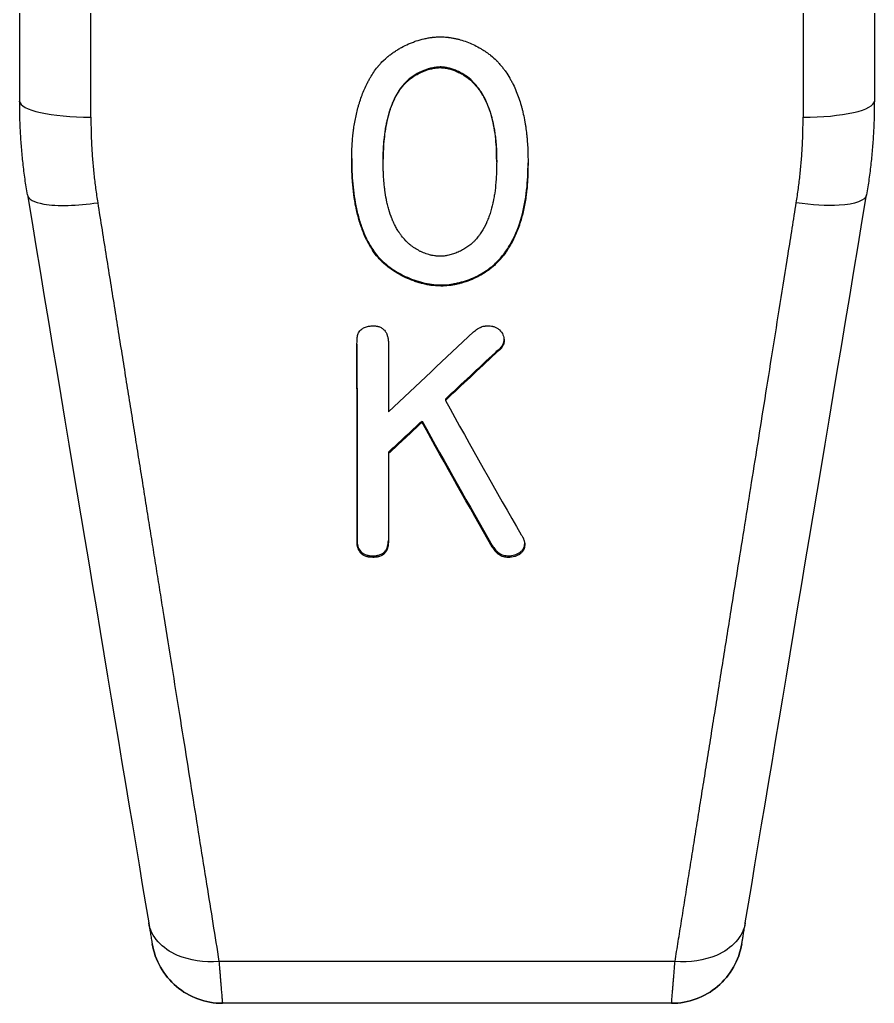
# Model space of a CAD drawing. Header units: inches. Extents: x -0.38 to 0.38, y -1.12 to 0.38.
# Drawn here: x -0.375 to 0.375, y -1.125 to -0.262 of the extents above; entities that cross this region are included whole.
import ezdxf

# ---------------------------------------------------------------- set-up
doc = ezdxf.new("R2010")
doc.units = ezdxf.units.IN
doc.header["$MEASUREMENT"] = 0

msp = doc.modelspace()

# ---------------------------------------------------------------- linework, layer by layer
at = {"color": 7, "linetype": 'Continuous', "lineweight": 25}
for p, q in [((0.3125, 0.375), (0.3125, -0.34771)), ((-0.3125, -0.34771), (-0.3125, 0)), ((-0.00603, -0.30423), (-0.00603, -0.30364)), ((-0.03627, -0.31763), (-0.03627, -0.31701)), ((0.0208, -0.3153), (0.0208, -0.31469)), ((-0.08364, -0.38396), (-0.08364, -0.38471)), ((-0.05605, -0.38537), (-0.05605, -0.38462)), ((0.04359, -0.38673), (0.04359, -0.38598)), ((0.07113, -0.38762), (0.07113, -0.38837)), ((-0.06192, -0.46844), (-0.06192, -0.46936)), ((0.0416, -0.47678), (0.0416, -0.47771)), ((-0.00538, -0.49487), (-0.00538, -0.49584)), ((0.05014, -0.54239), (0.05014, -0.54345)), ((-0.07899, -0.54678), (-0.07899, -0.54785)), ((-0.0514, -0.54657), (-0.0514, -0.60608)), ((0.04611, -0.5509), (0.04611, -0.55197)), ((0.04245, -0.55401), (0.04245, -0.55509)), ((0.04379, -0.55275), (0.04379, -0.55383)), ((-0.00146, -0.59497), (-0.00146, -0.59613)), ((-0.0219, -0.61419), (-0.0219, -0.61538)), ((-0.0514, -0.64157), (-0.0514, -0.72036)), ((-0.07894, -0.71866), (-0.07894, -0.72006)), ((0.03977, -0.72342), (0.03977, -0.72483)), ((0.06822, -0.72165), (0.06822, -0.72306)), ((-0.06502, -0.7324), (-0.06502, -0.73383)), ((0.05416, -0.7324), (0.05416, -0.73383)), ((-0.2587, -1.07277), (-0.2587, -1.07277)), ((0.2587, -1.07277), (0.2587, -1.07277)), ((0.20012, -1.08822), (-0.20012, -1.08822)), ((0.19705, -1.125), (-0.19705, -1.125))]:
    msp.add_line(p, q, dxfattribs=at)
for points in [[(-0.375, 0), (-0.375, -0.11229), (-0.375, -0.22422), (-0.375, -0.33362)], [(-0.375, -0.33362), (-0.375, -0.3414), (-0.34699, -0.34771), (-0.3125, -0.34771)], [(-0.3682, -0.41582), (-0.32822, -0.65571), (-0.29122, -0.87768), (-0.26177, -1.05439)], [(0.26177, -1.05439), (0.29122, -0.87768), (0.32822, -0.65571), (0.3682, -0.41582)], [(-0.0514, -0.60608), (-0.02649, -0.58292), (-0.00158, -0.55952), (0.02332, -0.53591)], [(-0.07899, -0.54678), (-0.07897, -0.60559), (-0.07896, -0.66303), (-0.07894, -0.71866)], [(-0.07894, -0.72006), (-0.07896, -0.66432), (-0.07897, -0.60677), (-0.07899, -0.54785)], [(0.04611, -0.55197), (0.04545, -0.55256), (0.04468, -0.55318), (0.04379, -0.55383)], [(-0.00146, -0.59497), (0.01318, -0.5814), (0.02781, -0.56774), (0.04245, -0.55401)], [(0.04245, -0.55509), (0.02781, -0.56885), (0.01318, -0.58253), (-0.00146, -0.59613)], [(0.04245, -0.55401), (0.04289, -0.55359), (0.04334, -0.55317), (0.04379, -0.55275)], [(0.04379, -0.55383), (0.04334, -0.55425), (0.04289, -0.55467), (0.04245, -0.55509)], [(-0.00146, -0.59613), (0.02077, -0.63621), (0.04299, -0.67557), (0.06522, -0.71409)], [(-0.0514, -0.64157), (-0.04157, -0.63248), (-0.03174, -0.62335), (-0.0219, -0.61419)], [(-0.0219, -0.61538), (-0.03174, -0.62457), (-0.04157, -0.63372), (-0.0514, -0.64282)], [(-0.0219, -0.61419), (-0.00135, -0.65127), (0.01921, -0.68772), (0.03977, -0.72342)], [(0.03977, -0.72483), (0.01921, -0.68906), (-0.00135, -0.65254), (-0.0219, -0.61538)]]:
    msp.add_open_spline(points, degree=3, dxfattribs=at)
for points, knots in [([(0.375, 0), (0.375, -0.00804), (0.375, -0.02411), (0.375, -0.04818), (0.375, -0.07222), (0.375, -0.09621), (0.375, -0.12015), (0.375, -0.14405), (0.375, -0.1679), (0.375, -0.19172), (0.375, -0.21548), (0.375, -0.2392), (0.375, -0.26288), (0.375, -0.28651), (0.375, -0.31011), (0.375, -0.32578), (0.375, -0.33362)], [0, 0, 0, 0, 0.071674, 0.143236, 0.214702, 0.286093, 0.357427, 0.428723, 0.5, 0.571277, 0.642573, 0.713907, 0.785298, 0.856764, 0.928326, 1, 1, 1, 1]), ([(-0.05707, -0.29915), (-0.05477, -0.29701), (-0.05301, -0.29544), (-0.05172, -0.29438), (-0.05158, -0.29427), (-0.05136, -0.29409), (-0.05125, -0.294), (-0.05092, -0.29374), (-0.0507, -0.29356), (-0.05002, -0.29304), (-0.04956, -0.29268), (-0.04813, -0.29164), (-0.04713, -0.29094), (-0.04504, -0.28955), (-0.04406, -0.28893), (-0.04202, -0.28769), (-0.04099, -0.2871), (-0.03788, -0.28539), (-0.03577, -0.28436), (-0.03311, -0.2832), (-0.03254, -0.28295), (-0.03143, -0.28249), (-0.03087, -0.28227), (-0.0292, -0.28163), (-0.02808, -0.28122), (-0.02471, -0.28009), (-0.02244, -0.27944), (-0.01959, -0.27877), (-0.01897, -0.27863), (-0.01779, -0.27839), (-0.01721, -0.27827), (-0.01545, -0.27796), (-0.01429, -0.27779), (-0.01308, -0.27765), (-0.01305, -0.27764), (-0.01295, -0.27763), (-0.01289, -0.27763), (-0.01274, -0.27761), (-0.01263, -0.2776), (-0.0123, -0.27756), (-0.01206, -0.27754), (-0.01132, -0.27747), (-0.01078, -0.27743), (-0.009, -0.2773), (-0.00762, -0.27722), (-0.00605, -0.27714)], [0.0001774, 0.0001774, 0.0001774, 0.0001774, 0.1251774, 0.1251774, 0.1329899, 0.1329899, 0.1408024, 0.1408024, 0.1564274, 0.1564274, 0.1876774, 0.1876774, 0.2501774, 0.2501774, 0.3126774, 0.3126774, 0.3751774, 0.3751774, 0.5001774, 0.5001774, 0.5314274, 0.5314274, 0.5626774, 0.5626774, 0.6251774, 0.6251774, 0.7501774, 0.7501774, 0.7814274, 0.7814274, 0.8126774, 0.8126774, 0.8751774, 0.8751774, 0.8790836, 0.8790836, 0.8829899, 0.8829899, 0.8908024, 0.8908024, 0.9064274, 0.9064274, 0.9376774, 0.9376774, 1, 1, 1, 1]), ([(-0.00605, -0.27719), (-0.00338, -0.27727), (-0.00138, -0.27737), (0.00003, -0.2775), (0.00018, -0.27752), (0.00042, -0.27754), (0.00054, -0.27755), (0.00089, -0.27759), (0.00113, -0.27762), (0.00185, -0.27771), (0.00234, -0.27777), (0.00383, -0.27799), (0.00485, -0.27817), (0.00643, -0.27848), (0.00687, -0.27857), (0.00784, -0.27878), (0.00832, -0.27889), (0.00977, -0.27924), (0.01073, -0.27949), (0.01362, -0.28031), (0.01554, -0.28094), (0.01937, -0.28237), (0.02119, -0.28314), (0.02481, -0.28482), (0.02659, -0.28574), (0.0292, -0.28721), (0.0301, -0.28774), (0.03179, -0.28879), (0.03262, -0.28933), (0.03352, -0.28994), (0.03356, -0.28997), (0.0337, -0.29007), (0.03378, -0.29012), (0.03401, -0.29028), (0.03417, -0.2904), (0.03468, -0.29076), (0.03505, -0.29102), (0.03626, -0.2919), (0.03719, -0.29259), (0.03826, -0.29339)], [0, 0, 0, 0, 0.1248211, 0.1248211, 0.1326336, 0.1326336, 0.1404461, 0.1404461, 0.1560711, 0.1560711, 0.1873211, 0.1873211, 0.2498211, 0.2498211, 0.2810711, 0.2810711, 0.3123211, 0.3123211, 0.3748211, 0.3748211, 0.4998211, 0.4998211, 0.6248211, 0.6248211, 0.7498211, 0.7498211, 0.8123211, 0.8123211, 0.8748211, 0.8748211, 0.8826336, 0.8826336, 0.8904461, 0.8904461, 0.9060711, 0.9060711, 0.9373211, 0.9373211, 0.9998211, 0.9998211, 0.9998211, 0.9998211]), ([(-0.08364, -0.38471), (-0.08355, -0.37967), (-0.08344, -0.37588), (-0.08332, -0.37328), (-0.08331, -0.37312), (-0.0833, -0.37288), (-0.08329, -0.37276), (-0.08327, -0.3724), (-0.08326, -0.37216), (-0.08322, -0.37144), (-0.08319, -0.37096), (-0.0831, -0.36953), (-0.08303, -0.36858), (-0.0828, -0.36575), (-0.08262, -0.36387), (-0.08229, -0.36109), (-0.08217, -0.36009), (-0.08191, -0.35816), (-0.08177, -0.35721), (-0.08134, -0.35435), (-0.08102, -0.35247), (-0.07996, -0.34686), (-0.07913, -0.34319), (-0.07805, -0.33914), (-0.0779, -0.33861), (-0.07763, -0.33764), (-0.07749, -0.33716), (-0.07707, -0.33571), (-0.07678, -0.33476), (-0.07589, -0.33195), (-0.07525, -0.33011), (-0.07324, -0.32475), (-0.07175, -0.32135), (-0.07001, -0.31794), (-0.06988, -0.31768), (-0.06964, -0.31723), (-0.06953, -0.317), (-0.06917, -0.31633), (-0.06893, -0.31589), (-0.06822, -0.31458), (-0.06774, -0.31373), (-0.06627, -0.31124), (-0.06528, -0.30968), (-0.06325, -0.30674), (-0.0621, -0.30521), (-0.06075, -0.30354), (-0.06074, -0.30352), (-0.06068, -0.30346), (-0.06066, -0.30343), (-0.06058, -0.30333), (-0.06052, -0.30326), (-0.06035, -0.30305), (-0.06023, -0.3029), (-0.05984, -0.30244), (-0.05956, -0.3021), (-0.05863, -0.30099), (-0.05791, -0.30013), (-0.05707, -0.29915)], [0, 0, 0, 0, 0.125, 0.125, 0.128906, 0.128906, 0.132812, 0.132812, 0.140625, 0.140625, 0.15625, 0.15625, 0.1875, 0.1875, 0.25, 0.25, 0.28125, 0.28125, 0.3125, 0.3125, 0.375, 0.375, 0.5, 0.5, 0.515625, 0.515625, 0.53125, 0.53125, 0.5625, 0.5625, 0.625, 0.625, 0.75, 0.75, 0.757812, 0.757812, 0.765625, 0.765625, 0.78125, 0.78125, 0.8125, 0.8125, 0.875, 0.875, 0.9375, 0.9375, 0.939453, 0.939453, 0.941406, 0.941406, 0.945312, 0.945312, 0.953125, 0.953125, 0.96875, 0.96875, 1, 1, 1, 1]), ([(0.03826, -0.29339), (0.04044, -0.29525), (0.04206, -0.29672), (0.04321, -0.29786), (0.04332, -0.29797), (0.0435, -0.29816), (0.04359, -0.29825), (0.04386, -0.29852), (0.04404, -0.29871), (0.04459, -0.29928), (0.04495, -0.29968), (0.04606, -0.30089), (0.0468, -0.30175), (0.04774, -0.30287), (0.0479, -0.30306), (0.04824, -0.30348), (0.04841, -0.30369), (0.04891, -0.30432), (0.04925, -0.30475), (0.05023, -0.30604), (0.05087, -0.30692), (0.05275, -0.30959), (0.05393, -0.31144), (0.05561, -0.31431), (0.05613, -0.31523), (0.05716, -0.31713), (0.05766, -0.3181), (0.0591, -0.32102), (0.05999, -0.32302), (0.06245, -0.329), (0.06387, -0.3331), (0.06513, -0.33756), (0.06519, -0.33778), (0.06533, -0.33826), (0.06539, -0.3385), (0.06559, -0.33923), (0.06572, -0.33973), (0.0661, -0.34123), (0.06635, -0.34226), (0.06709, -0.34541), (0.06755, -0.34761), (0.06804, -0.3502), (0.06808, -0.35043), (0.06818, -0.35095), (0.06823, -0.35121), (0.06837, -0.35199), (0.06846, -0.35251), (0.06872, -0.35408), (0.06889, -0.35514), (0.06936, -0.35833), (0.06964, -0.36049), (0.06999, -0.36378), (0.07011, -0.36491), (0.07031, -0.3671), (0.07041, -0.36819), (0.07066, -0.3714), (0.07079, -0.37349), (0.07088, -0.37565), (0.07089, -0.37572), (0.0709, -0.37591), (0.0709, -0.37601), (0.07091, -0.37631), (0.07092, -0.37651), (0.07094, -0.37714), (0.07096, -0.37758), (0.071, -0.37895), (0.07102, -0.37995), (0.07109, -0.38316), (0.07112, -0.38561), (0.07113, -0.38837)], [0, 0, 0, 0, 0.0625, 0.0625, 0.066406, 0.066406, 0.070312, 0.070312, 0.078125, 0.078125, 0.09375, 0.09375, 0.125, 0.125, 0.132812, 0.132812, 0.140625, 0.140625, 0.15625, 0.15625, 0.1875, 0.1875, 0.25, 0.25, 0.28125, 0.28125, 0.3125, 0.3125, 0.375, 0.375, 0.5, 0.5, 0.507812, 0.507812, 0.515625, 0.515625, 0.53125, 0.53125, 0.5625, 0.5625, 0.625, 0.625, 0.632812, 0.632812, 0.640625, 0.640625, 0.65625, 0.65625, 0.6875, 0.6875, 0.75, 0.75, 0.78125, 0.78125, 0.8125, 0.8125, 0.875, 0.875, 0.878906, 0.878906, 0.882812, 0.882812, 0.890625, 0.890625, 0.90625, 0.90625, 0.9375, 0.9375, 1, 1, 1, 1]), ([(-0.00603, -0.30364), (-0.00745, -0.30372), (-0.01028, -0.30387), (-0.01584, -0.30501), (-0.0225, -0.3074), (-0.02872, -0.31075), (-0.03323, -0.31412), (-0.03526, -0.31604), (-0.03627, -0.31701)], [0, 0, 0, 0, 0.12545, 0.250285, 0.500185, 0.750063, 0.875014, 1, 1, 1, 1]), ([(-0.03627, -0.31763), (-0.03559, -0.31698), (-0.035, -0.31643), (-0.03422, -0.31572), (-0.03399, -0.3155), (-0.03366, -0.31521), (-0.03355, -0.31512), (-0.03341, -0.31499), (-0.03336, -0.31495), (-0.03326, -0.31487), (-0.03324, -0.31485), (-0.03264, -0.31434), (-0.03209, -0.3139), (-0.03097, -0.31305), (-0.03037, -0.31263), (-0.0287, -0.31152), (-0.02753, -0.31081), (-0.02568, -0.30979), (-0.02505, -0.30946), (-0.02376, -0.30882), (-0.02307, -0.30849), (-0.02113, -0.30761), (-0.01981, -0.30708), (-0.01782, -0.30638), (-0.01715, -0.30616), (-0.01581, -0.30575), (-0.01516, -0.30557), (-0.01373, -0.3052), (-0.01302, -0.30504), (-0.01198, -0.30484), (-0.01164, -0.30478), (-0.01113, -0.30469), (-0.01096, -0.30466), (-0.01071, -0.30463), (-0.01062, -0.30462), (-0.01046, -0.30459), (-0.01035, -0.30458), (-0.00935, -0.30444), (-0.00794, -0.30433), (-0.00606, -0.30423)], [0, 0, 0, 0, 0.0625, 0.0625, 0.09375, 0.09375, 0.109375, 0.109375, 0.117188, 0.117188, 0.125, 0.125, 0.1875, 0.1875, 0.25, 0.25, 0.375, 0.375, 0.4375, 0.4375, 0.5, 0.5, 0.625, 0.625, 0.6875, 0.6875, 0.75, 0.75, 0.8125, 0.8125, 0.84375, 0.84375, 0.859375, 0.859375, 0.867188, 0.867188, 0.875, 0.875, 1, 1, 1, 1]), ([(0.0208, -0.31469), (0.01889, -0.31315), (0.01505, -0.31006), (0.00948, -0.30735), (0.0049, -0.3055), (0.00132, -0.30452), (-0.00232, -0.30378), (-0.0048, -0.30366), (-0.00604, -0.3036)], [0, 0, 0, 0, 0.249918, 0.499766, 0.624821, 0.749867, 0.874922, 1, 1, 1, 1]), ([(-0.00604, -0.30419), (-0.00522, -0.30423), (-0.0045, -0.30427), (-0.00357, -0.30434), (-0.00329, -0.30436), (-0.0029, -0.3044), (-0.00278, -0.30441), (-0.00255, -0.30444), (-0.00247, -0.30445), (-0.0018, -0.30453), (-0.00124, -0.30463), (-0.00002, -0.30486), (0.00066, -0.305), (0.00196, -0.30531), (0.00258, -0.30547), (0.00377, -0.3058), (0.00438, -0.30599), (0.00588, -0.30651), (0.00705, -0.30696), (0.00961, -0.30806), (0.01079, -0.30861), (0.01244, -0.30946), (0.01296, -0.30974), (0.01371, -0.31017), (0.01396, -0.31032), (0.01432, -0.31053), (0.01443, -0.3106), (0.01467, -0.31075), (0.01481, -0.31084), (0.01628, -0.31177), (0.01825, -0.31324), (0.0208, -0.3153)], [0, 0, 0, 0, 0.0625, 0.0625, 0.09375, 0.09375, 0.109375, 0.109375, 0.125, 0.125, 0.1875, 0.1875, 0.25, 0.25, 0.3125, 0.3125, 0.375, 0.375, 0.5, 0.5, 0.625, 0.625, 0.6875, 0.6875, 0.71875, 0.71875, 0.734375, 0.734375, 0.75, 0.75, 1, 1, 1, 1]), ([(-0.03627, -0.31701), (-0.03728, -0.31814), (-0.03931, -0.32041), (-0.04299, -0.32525), (-0.04806, -0.33457), (-0.0527, -0.34896), (-0.05512, -0.36376), (-0.05589, -0.37568), (-0.056, -0.38164), (-0.05605, -0.38462)], [0, 0, 0, 0, 0.062583, 0.125134, 0.250142, 0.499923, 0.749877, 0.874932, 1, 1, 1, 1]), ([(-0.05605, -0.38537), (-0.05602, -0.38338), (-0.05598, -0.38164), (-0.05592, -0.3794), (-0.0559, -0.37872), (-0.05587, -0.37778), (-0.05586, -0.37749), (-0.05584, -0.37707), (-0.05584, -0.37693), (-0.05583, -0.37673), (-0.05583, -0.37667), (-0.05582, -0.37654), (-0.05582, -0.37651), (-0.05575, -0.37485), (-0.05567, -0.37332), (-0.05552, -0.37108), (-0.05546, -0.37035), (-0.05537, -0.36925), (-0.05534, -0.36889), (-0.05528, -0.36817), (-0.05525, -0.36784), (-0.05491, -0.36438), (-0.05451, -0.36136), (-0.05378, -0.35692), (-0.0535, -0.35546), (-0.05306, -0.35329), (-0.05291, -0.35257), (-0.05267, -0.3515), (-0.05259, -0.35114), (-0.05246, -0.35061), (-0.05242, -0.35043), (-0.05234, -0.35007), (-0.0523, -0.34992), (-0.05147, -0.34648), (-0.05059, -0.34344), (-0.04914, -0.33917), (-0.04863, -0.33779), (-0.04783, -0.3358), (-0.04756, -0.33515), (-0.04715, -0.33419), (-0.04701, -0.33387), (-0.0468, -0.3334), (-0.04672, -0.33325), (-0.04658, -0.33294), (-0.04652, -0.33281), (-0.04574, -0.33115), (-0.04503, -0.32976), (-0.04355, -0.32712), (-0.04281, -0.32591), (-0.0416, -0.32411), (-0.04117, -0.32351), (-0.04049, -0.3226), (-0.04025, -0.3223), (-0.03989, -0.32184), (-0.03977, -0.32169), (-0.03958, -0.32146), (-0.03952, -0.32138), (-0.03939, -0.32123), (-0.03931, -0.32112), (-0.03862, -0.32029), (-0.03762, -0.31914), (-0.03627, -0.31763)], [0, 0, 0, 0, 0.0625, 0.0625, 0.09375, 0.09375, 0.109375, 0.109375, 0.117188, 0.117188, 0.121094, 0.121094, 0.125, 0.125, 0.1875, 0.1875, 0.21875, 0.21875, 0.234375, 0.234375, 0.25, 0.25, 0.375, 0.375, 0.4375, 0.4375, 0.46875, 0.46875, 0.484375, 0.484375, 0.492188, 0.492188, 0.5, 0.5, 0.625, 0.625, 0.6875, 0.6875, 0.71875, 0.71875, 0.734375, 0.734375, 0.742188, 0.742188, 0.75, 0.75, 0.8125, 0.8125, 0.875, 0.875, 0.90625, 0.90625, 0.921875, 0.921875, 0.929688, 0.929688, 0.933594, 0.933594, 0.9375, 0.9375, 1, 1, 1, 1]), ([(0.04359, -0.38598), (0.04357, -0.3828), (0.04352, -0.37644), (0.04283, -0.36674), (0.04152, -0.35724), (0.03891, -0.34472), (0.03445, -0.33271), (0.02848, -0.32307), (0.02425, -0.31814), (0.02195, -0.31584), (0.0208, -0.31469)], [0, 0, 0, 0, 0.125066, 0.250115, 0.381143, 0.500219, 0.749842, 0.87485, 0.93741, 1, 1, 1, 1]), ([(0.0208, -0.3153), (0.02157, -0.31607), (0.02223, -0.31675), (0.02308, -0.31762), (0.02334, -0.31789), (0.02369, -0.31826), (0.0238, -0.31837), (0.02396, -0.31854), (0.02401, -0.31859), (0.02411, -0.3187), (0.02413, -0.31872), (0.02538, -0.32007), (0.02644, -0.32132), (0.02827, -0.32371), (0.02916, -0.32499), (0.03046, -0.32703), (0.03088, -0.32774), (0.03152, -0.32883), (0.03173, -0.32919), (0.03204, -0.32975), (0.03214, -0.32994), (0.03235, -0.33032), (0.03246, -0.33053), (0.034, -0.33341), (0.0353, -0.33626), (0.03702, -0.34076), (0.03756, -0.3423), (0.03831, -0.34466), (0.03855, -0.34545), (0.0389, -0.34666), (0.03901, -0.34706), (0.03918, -0.34767), (0.03923, -0.34788), (0.03934, -0.34829), (0.0394, -0.34852), (0.04018, -0.35152), (0.04081, -0.3545), (0.04164, -0.35923), (0.04189, -0.36085), (0.04223, -0.36334), (0.04234, -0.36418), (0.04249, -0.36546), (0.04254, -0.36588), (0.04264, -0.36675), (0.04269, -0.36722), (0.0429, -0.36921), (0.04304, -0.3708), (0.04321, -0.37319), (0.04326, -0.37398), (0.04333, -0.37518), (0.04335, -0.37558), (0.04338, -0.37617), (0.04339, -0.37637), (0.0434, -0.37667), (0.0434, -0.37677), (0.04341, -0.37697), (0.04342, -0.3771), (0.0435, -0.37929), (0.04356, -0.38248), (0.04359, -0.38673)], [0, 0, 0, 0, 0.03125, 0.03125, 0.046875, 0.046875, 0.054688, 0.054688, 0.058594, 0.058594, 0.0625, 0.0625, 0.125, 0.125, 0.1875, 0.1875, 0.21875, 0.21875, 0.234375, 0.234375, 0.242188, 0.242188, 0.25, 0.25, 0.375, 0.375, 0.4375, 0.4375, 0.46875, 0.46875, 0.484375, 0.484375, 0.492188, 0.492188, 0.5, 0.5, 0.625, 0.625, 0.6875, 0.6875, 0.71875, 0.71875, 0.734375, 0.734375, 0.75, 0.75, 0.8125, 0.8125, 0.84375, 0.84375, 0.859375, 0.859375, 0.867188, 0.867188, 0.871094, 0.871094, 0.875, 0.875, 1, 1, 1, 1]), ([(-0.3682, -0.41582), (-0.36893, -0.4112), (-0.37039, -0.402), (-0.37207, -0.38817), (-0.3734, -0.37442), (-0.37432, -0.36074), (-0.37489, -0.34715), (-0.37496, -0.33812), (-0.375, -0.33362)], [0, 0, 0, 0, 0.170645, 0.339688, 0.507137, 0.673, 0.837285, 1, 1, 1, 1]), ([(0.3125, -0.34771), (0.32908, -0.34771), (0.34497, -0.34623), (0.36841, -0.34094), (0.375, -0.33736), (0.375, -0.33362)], [0, 0, 0, 0, 0.5, 0.5, 1, 1, 1, 1]), ([(0.375, -0.33362), (0.37496, -0.33812), (0.37489, -0.34715), (0.37432, -0.36074), (0.3734, -0.37442), (0.37207, -0.38817), (0.37039, -0.402), (0.36893, -0.4112), (0.3682, -0.41582)], [0, 0, 0, 0, 0.162715, 0.327, 0.492863, 0.660312, 0.829355, 1, 1, 1, 1]), ([(-0.3125, -0.34771), (-0.31247, -0.3519), (-0.3124, -0.36028), (-0.31189, -0.37282), (-0.31107, -0.38534), (-0.3099, -0.39782), (-0.30843, -0.41028), (-0.30718, -0.41854), (-0.30655, -0.42268)], [0, 0, 0, 0, 0.166055, 0.33221, 0.498574, 0.665255, 0.832362, 1, 1, 1, 1]), ([(0.30655, -0.42268), (0.30718, -0.41854), (0.30843, -0.41028), (0.3099, -0.39782), (0.31107, -0.38534), (0.31189, -0.37282), (0.3124, -0.36028), (0.31247, -0.3519), (0.3125, -0.34771)], [0, 0, 0, 0, 0.167638, 0.334745, 0.501426, 0.66779, 0.833945, 1, 1, 1, 1]), ([(-0.08364, -0.38396), (-0.0836, -0.38767), (-0.0835, -0.3951), (-0.08257, -0.40987), (-0.08045, -0.42465), (-0.07677, -0.43894), (-0.073, -0.44936), (-0.0691, -0.45762), (-0.06516, -0.46391), (-0.063, -0.46693), (-0.06192, -0.46844)], [0, 0, 0, 0, 0.125019, 0.250026, 0.499933, 0.628771, 0.749928, 0.874926, 0.937454, 1, 1, 1, 1]), ([(-0.06192, -0.46936), (-0.06336, -0.46733), (-0.06442, -0.46581), (-0.06513, -0.46475), (-0.06518, -0.46468), (-0.06525, -0.46458), (-0.06528, -0.46453), (-0.06538, -0.46437), (-0.06545, -0.46427), (-0.06565, -0.46396), (-0.06579, -0.46376), (-0.06618, -0.46316), (-0.06643, -0.46276), (-0.06716, -0.46158), (-0.06762, -0.46081), (-0.06847, -0.4593), (-0.06887, -0.45857), (-0.06969, -0.457), (-0.0701, -0.4562), (-0.07131, -0.4537), (-0.0721, -0.45193), (-0.07298, -0.44983), (-0.07305, -0.44966), (-0.07322, -0.44926), (-0.0733, -0.44906), (-0.07354, -0.44845), (-0.07371, -0.44804), (-0.07419, -0.44681), (-0.0745, -0.44597), (-0.07541, -0.44345), (-0.07599, -0.44173), (-0.07762, -0.43644), (-0.07859, -0.43275), (-0.07947, -0.42867), (-0.07951, -0.42848), (-0.07961, -0.42806), (-0.07965, -0.42784), (-0.07978, -0.4272), (-0.07987, -0.42677), (-0.08013, -0.42547), (-0.0803, -0.42459), (-0.08078, -0.42194), (-0.08108, -0.42015), (-0.0819, -0.41466), (-0.08235, -0.41088), (-0.08275, -0.40648), (-0.08279, -0.40605), (-0.08287, -0.40514), (-0.0829, -0.40468), (-0.08301, -0.4033), (-0.08307, -0.40238), (-0.08325, -0.3996), (-0.08334, -0.39774), (-0.08341, -0.39574), (-0.08341, -0.3957), (-0.08342, -0.39554), (-0.08342, -0.39546), (-0.08343, -0.39522), (-0.08344, -0.39505), (-0.08345, -0.39453), (-0.08346, -0.39416), (-0.08349, -0.393), (-0.08351, -0.39215), (-0.08357, -0.38936), (-0.08361, -0.38719), (-0.08364, -0.38471)], [0, 0, 0, 0, 0.0625, 0.0625, 0.064453, 0.064453, 0.066406, 0.066406, 0.070312, 0.070312, 0.078125, 0.078125, 0.09375, 0.09375, 0.125, 0.125, 0.15625, 0.15625, 0.1875, 0.1875, 0.25, 0.25, 0.257812, 0.257812, 0.265625, 0.265625, 0.28125, 0.28125, 0.3125, 0.3125, 0.375, 0.375, 0.5, 0.5, 0.507812, 0.507812, 0.515625, 0.515625, 0.53125, 0.53125, 0.5625, 0.5625, 0.625, 0.625, 0.75, 0.75, 0.765625, 0.765625, 0.78125, 0.78125, 0.8125, 0.8125, 0.875, 0.875, 0.878906, 0.878906, 0.882812, 0.882812, 0.890625, 0.890625, 0.90625, 0.90625, 0.9375, 0.9375, 1, 1, 1, 1]), ([(-0.03995, -0.45172), (-0.04051, -0.45093), (-0.041, -0.45024), (-0.04162, -0.44934), (-0.04181, -0.44907), (-0.04207, -0.44869), (-0.04215, -0.44857), (-0.04226, -0.4484), (-0.0423, -0.44835), (-0.04237, -0.44824), (-0.04238, -0.44822), (-0.04286, -0.4475), (-0.04326, -0.44687), (-0.04401, -0.44563), (-0.04439, -0.44498), (-0.04532, -0.44329), (-0.04594, -0.44207), (-0.04685, -0.4401), (-0.04716, -0.43942), (-0.04762, -0.43837), (-0.04777, -0.43802), (-0.04799, -0.43748), (-0.04807, -0.4373), (-0.04822, -0.43693), (-0.04831, -0.43671), (-0.04938, -0.43407), (-0.05028, -0.43145), (-0.05148, -0.42729), (-0.05186, -0.42587), (-0.05238, -0.42368), (-0.05255, -0.42295), (-0.05279, -0.42183), (-0.05287, -0.42145), (-0.05299, -0.42089), (-0.05303, -0.4207), (-0.0531, -0.42032), (-0.05315, -0.4201), (-0.05369, -0.4173), (-0.05413, -0.41455), (-0.0547, -0.41026), (-0.05487, -0.4088), (-0.0551, -0.40656), (-0.05517, -0.40581), (-0.05527, -0.40467), (-0.05531, -0.40429), (-0.05537, -0.40352), (-0.05541, -0.4031), (-0.05554, -0.40134), (-0.05564, -0.39992), (-0.05575, -0.39775), (-0.05579, -0.39702), (-0.05583, -0.39592), (-0.05585, -0.39555), (-0.05587, -0.395), (-0.05587, -0.39481), (-0.05588, -0.39453), (-0.05588, -0.39444), (-0.05589, -0.39426), (-0.05589, -0.39413), (-0.05596, -0.39214), (-0.05601, -0.38924), (-0.05605, -0.38537)], [0, 0, 0, 0, 0.03125, 0.03125, 0.046875, 0.046875, 0.054688, 0.054688, 0.058594, 0.058594, 0.0625, 0.0625, 0.09375, 0.09375, 0.125, 0.125, 0.1875, 0.1875, 0.21875, 0.21875, 0.234375, 0.234375, 0.242188, 0.242188, 0.25, 0.25, 0.375, 0.375, 0.4375, 0.4375, 0.46875, 0.46875, 0.484375, 0.484375, 0.492188, 0.492188, 0.5, 0.5, 0.625, 0.625, 0.6875, 0.6875, 0.71875, 0.71875, 0.734375, 0.734375, 0.75, 0.75, 0.8125, 0.8125, 0.84375, 0.84375, 0.859375, 0.859375, 0.867188, 0.867188, 0.871094, 0.871094, 0.875, 0.875, 1, 1, 1, 1]), ([(0.04359, -0.38673), (0.04356, -0.38876), (0.04353, -0.39054), (0.04348, -0.39282), (0.04347, -0.39352), (0.04344, -0.39447), (0.04344, -0.39477), (0.04342, -0.3952), (0.04342, -0.39534), (0.04341, -0.39554), (0.04341, -0.39561), (0.04341, -0.39574), (0.04341, -0.39576), (0.04335, -0.39748), (0.04328, -0.39904), (0.04315, -0.40132), (0.04311, -0.40206), (0.04303, -0.40317), (0.04301, -0.40353), (0.04296, -0.40408), (0.04295, -0.40426), (0.04292, -0.40461), (0.04291, -0.40477), (0.04263, -0.40817), (0.04228, -0.41127), (0.04162, -0.41577), (0.04137, -0.41724), (0.04098, -0.41942), (0.04084, -0.42014), (0.04062, -0.42121), (0.04055, -0.42156), (0.04044, -0.42209), (0.0404, -0.42227), (0.04032, -0.42262), (0.04029, -0.42278), (0.03955, -0.42613), (0.03874, -0.42914), (0.03734, -0.43347), (0.03685, -0.43488), (0.03606, -0.43694), (0.03579, -0.43761), (0.03538, -0.43862), (0.03524, -0.43895), (0.03503, -0.43945), (0.03495, -0.43961), (0.03481, -0.43994), (0.03475, -0.44008), (0.03335, -0.44322), (0.03192, -0.44591), (0.02998, -0.44891), (0.02956, -0.44952), (0.0289, -0.45046), (0.02867, -0.45077), (0.02832, -0.45125), (0.0282, -0.45141), (0.02802, -0.45164), (0.02796, -0.45172), (0.02784, -0.45188), (0.02775, -0.45199), (0.02709, -0.45285), (0.02613, -0.45404), (0.02483, -0.45562)], [0, 0, 0, 0, 0.0625, 0.0625, 0.09375, 0.09375, 0.109375, 0.109375, 0.117188, 0.117188, 0.121094, 0.121094, 0.125, 0.125, 0.1875, 0.1875, 0.21875, 0.21875, 0.234375, 0.234375, 0.242188, 0.242188, 0.25, 0.25, 0.375, 0.375, 0.4375, 0.4375, 0.46875, 0.46875, 0.484375, 0.484375, 0.492188, 0.492188, 0.5, 0.5, 0.625, 0.625, 0.6875, 0.6875, 0.71875, 0.71875, 0.734375, 0.734375, 0.742188, 0.742188, 0.75, 0.75, 0.875, 0.875, 0.90625, 0.90625, 0.921875, 0.921875, 0.929688, 0.929688, 0.933594, 0.933594, 0.9375, 0.9375, 1, 1, 1, 1]), ([(0.0416, -0.47678), (0.04302, -0.47532), (0.04586, -0.47242), (0.05116, -0.46627), (0.05884, -0.45439), (0.06616, -0.43555), (0.06972, -0.41575), (0.07096, -0.39971), (0.07108, -0.39165), (0.07113, -0.38762)], [0, 0, 0, 0, 0.062597, 0.125172, 0.250215, 0.499925, 0.74985, 0.874916, 1, 1, 1, 1]), ([(0.07113, -0.38837), (0.07105, -0.39376), (0.07095, -0.3978), (0.07083, -0.40057), (0.07083, -0.40074), (0.07081, -0.40099), (0.07081, -0.40112), (0.07079, -0.4015), (0.07078, -0.40175), (0.07074, -0.40251), (0.07071, -0.40302), (0.07062, -0.40453), (0.07055, -0.40554), (0.07031, -0.40855), (0.07012, -0.41055), (0.06987, -0.41278), (0.06984, -0.41308), (0.06977, -0.41362), (0.06974, -0.41388), (0.06965, -0.41469), (0.06958, -0.41522), (0.06937, -0.41681), (0.06922, -0.41786), (0.06876, -0.42096), (0.06842, -0.42299), (0.0673, -0.4289), (0.06642, -0.43266), (0.06535, -0.43644), (0.06526, -0.43674), (0.06511, -0.43726), (0.06503, -0.43752), (0.0648, -0.4383), (0.06464, -0.43881), (0.06417, -0.44034), (0.06384, -0.44135), (0.06283, -0.44432), (0.06212, -0.44624), (0.05987, -0.45182), (0.05822, -0.4553), (0.05629, -0.45875), (0.05615, -0.45901), (0.05588, -0.45947), (0.05575, -0.4597), (0.05536, -0.46038), (0.05509, -0.46083), (0.05429, -0.46216), (0.05374, -0.46302), (0.05208, -0.46555), (0.05094, -0.46715), (0.04917, -0.46942), (0.04857, -0.47015), (0.04726, -0.4717), (0.04656, -0.47249), (0.04577, -0.47335), (0.04576, -0.47336), (0.0457, -0.47342), (0.04567, -0.47345), (0.04558, -0.47355), (0.04551, -0.47362), (0.04532, -0.47383), (0.04518, -0.47398), (0.04475, -0.47444), (0.04443, -0.47478), (0.04337, -0.47588), (0.04255, -0.47674), (0.0416, -0.47771)], [0, 0, 0, 0, 0.125, 0.125, 0.128906, 0.128906, 0.132812, 0.132812, 0.140625, 0.140625, 0.15625, 0.15625, 0.1875, 0.1875, 0.25, 0.25, 0.257812, 0.257812, 0.265625, 0.265625, 0.28125, 0.28125, 0.3125, 0.3125, 0.375, 0.375, 0.5, 0.5, 0.507812, 0.507812, 0.515625, 0.515625, 0.53125, 0.53125, 0.5625, 0.5625, 0.625, 0.625, 0.75, 0.75, 0.757812, 0.757812, 0.765625, 0.765625, 0.78125, 0.78125, 0.8125, 0.8125, 0.875, 0.875, 0.90625, 0.90625, 0.9375, 0.9375, 0.939453, 0.939453, 0.941406, 0.941406, 0.945312, 0.945312, 0.953125, 0.953125, 0.96875, 0.96875, 1, 1, 1, 1]), ([(-0.3682, -0.41582), (-0.36759, -0.41946), (-0.35557, -0.42619), (-0.32448, -0.42544), (-0.30655, -0.42268)], [0, 0, 0, 0, 0.428571, 1, 1, 1, 1]), ([(-0.30655, -0.42268), (-0.30527, -0.43066), (-0.30273, -0.44656), (-0.29896, -0.47013), (-0.29525, -0.49336), (-0.2916, -0.51622), (-0.288, -0.53872), (-0.28446, -0.56086), (-0.28099, -0.58263), (-0.27756, -0.60404), (-0.2742, -0.62508), (-0.2709, -0.64575), (-0.26765, -0.66605), (-0.26446, -0.68599), (-0.26133, -0.70557), (-0.25826, -0.72478), (-0.25525, -0.74362), (-0.25229, -0.7621), (-0.24798, -0.78907), (-0.24239, -0.82403), (-0.23563, -0.86633), (-0.2291, -0.90711), (-0.22282, -0.94636), (-0.21678, -0.98409), (-0.21099, -1.02029), (-0.20543, -1.05504), (-0.20188, -1.07722), (-0.20012, -1.08822)], [0, 0, 0, 0, 0.032066, 0.063804, 0.095216, 0.126302, 0.15706, 0.187492, 0.217597, 0.247375, 0.276827, 0.305952, 0.33475, 0.363222, 0.391367, 0.419186, 0.446678, 0.473843, 0.500683, 0.566465, 0.631284, 0.695141, 0.758035, 0.819967, 0.880938, 0.940949, 1, 1, 1, 1]), ([(0.20012, -1.08822), (0.20105, -1.0824), (0.20292, -1.07071), (0.20579, -1.05275), (0.20873, -1.03438), (0.21174, -1.01558), (0.21482, -0.99635), (0.21797, -0.97669), (0.22118, -0.9566), (0.22447, -0.93608), (0.22782, -0.91512), (0.23124, -0.89372), (0.23474, -0.8719), (0.2383, -0.84964), (0.24192, -0.82694), (0.24562, -0.80381), (0.24994, -0.7768), (0.25494, -0.74556), (0.26067, -0.70973), (0.2666, -0.6726), (0.27275, -0.63417), (0.2791, -0.59442), (0.28566, -0.55338), (0.29243, -0.51102), (0.2994, -0.46739), (0.30415, -0.43768), (0.30655, -0.42268)], [0, 0, 0, 0, 0.031375, 0.063023, 0.094944, 0.127138, 0.159605, 0.192346, 0.22536, 0.258648, 0.29221, 0.326045, 0.360154, 0.394537, 0.429194, 0.464125, 0.499331, 0.550299, 0.602433, 0.655731, 0.710195, 0.765825, 0.82262, 0.88058, 0.939707, 1, 1, 1, 1]), ([(0.3682, -0.41582), (0.36739, -0.42067), (0.35143, -0.42665), (0.32, -0.42475), (0.30655, -0.42268)], [0, 0, 0, 0, 0.571429, 1, 1, 1, 1]), ([(-0.00606, -0.46968), (-0.00717, -0.46964), (-0.00815, -0.46958), (-0.0094, -0.46949), (-0.00978, -0.46946), (-0.0103, -0.4694), (-0.01046, -0.46939), (-0.01078, -0.46935), (-0.01089, -0.46933), (-0.01175, -0.46921), (-0.0125, -0.46906), (-0.01372, -0.46879), (-0.01415, -0.46869), (-0.01502, -0.46847), (-0.01551, -0.46834), (-0.01768, -0.46773), (-0.01924, -0.4672), (-0.02138, -0.46632), (-0.02211, -0.46599), (-0.02323, -0.46545), (-0.02361, -0.46526), (-0.02437, -0.46487), (-0.02479, -0.46465), (-0.02658, -0.46367), (-0.02798, -0.46281), (-0.03001, -0.4614), (-0.03067, -0.46092), (-0.03198, -0.45991), (-0.0326, -0.45941), (-0.03392, -0.45828), (-0.03455, -0.45772), (-0.03543, -0.45687), (-0.03572, -0.45659), (-0.03614, -0.45616), (-0.03627, -0.45602), (-0.03648, -0.45581), (-0.03654, -0.45574), (-0.03667, -0.4556), (-0.03676, -0.45551), (-0.03754, -0.45466), (-0.03859, -0.45342), (-0.03995, -0.45172)], [0, 0, 0, 0, 0.0625, 0.0625, 0.09375, 0.09375, 0.109375, 0.109375, 0.125, 0.125, 0.1875, 0.1875, 0.21875, 0.21875, 0.25, 0.25, 0.375, 0.375, 0.4375, 0.4375, 0.46875, 0.46875, 0.5, 0.5, 0.625, 0.625, 0.6875, 0.6875, 0.75, 0.75, 0.8125, 0.8125, 0.84375, 0.84375, 0.859375, 0.859375, 0.867188, 0.867188, 0.875, 0.875, 1, 1, 1, 1]), ([(0.02483, -0.45562), (0.02414, -0.45628), (0.02354, -0.45686), (0.02276, -0.4576), (0.02252, -0.45782), (0.02219, -0.45812), (0.02208, -0.45822), (0.02193, -0.45835), (0.02189, -0.4584), (0.02179, -0.45848), (0.02176, -0.4585), (0.02066, -0.45946), (0.01949, -0.46038), (0.01712, -0.46205), (0.0159, -0.46283), (0.01402, -0.46392), (0.01339, -0.46427), (0.01211, -0.46493), (0.0115, -0.46524), (0.00944, -0.46619), (0.00807, -0.46676), (0.00602, -0.4675), (0.00534, -0.46773), (0.00397, -0.46816), (0.00334, -0.46834), (0.00189, -0.46872), (0.00117, -0.46888), (0.0001, -0.46909), (-0.00026, -0.46915), (-0.00079, -0.46924), (-0.00097, -0.46926), (-0.00124, -0.4693), (-0.00133, -0.46931), (-0.00151, -0.46934), (-0.00162, -0.46935), (-0.00266, -0.46948), (-0.00411, -0.46959), (-0.00606, -0.46968)], [0, 0, 0, 0, 0.0625, 0.0625, 0.09375, 0.09375, 0.109375, 0.109375, 0.117188, 0.117188, 0.125, 0.125, 0.25, 0.25, 0.375, 0.375, 0.4375, 0.4375, 0.5, 0.5, 0.625, 0.625, 0.6875, 0.6875, 0.75, 0.75, 0.8125, 0.8125, 0.84375, 0.84375, 0.859375, 0.859375, 0.867188, 0.867188, 0.875, 0.875, 1, 1, 1, 1]), ([(-0.06192, -0.46844), (-0.06015, -0.47039), (-0.0566, -0.47428), (-0.04832, -0.48092), (-0.03682, -0.48779), (-0.0241, -0.49232), (-0.0135, -0.49449), (-0.00809, -0.49474), (-0.00538, -0.49487)], [0, 0, 0, 0, 0.125022, 0.250032, 0.49988, 0.749751, 0.874851, 1, 1, 1, 1]), ([(-0.00538, -0.49584), (-0.00899, -0.49567), (-0.01168, -0.49547), (-0.01358, -0.49523), (-0.01378, -0.4952), (-0.01408, -0.49516), (-0.01424, -0.49514), (-0.0147, -0.49507), (-0.01502, -0.49502), (-0.01597, -0.49487), (-0.01662, -0.49475), (-0.01861, -0.49437), (-0.01998, -0.49406), (-0.02178, -0.49361), (-0.02207, -0.49353), (-0.02272, -0.49336), (-0.02305, -0.49327), (-0.02402, -0.493), (-0.02466, -0.49281), (-0.02659, -0.49223), (-0.02787, -0.49181), (-0.03166, -0.49045), (-0.03414, -0.48942), (-0.04145, -0.48596), (-0.04601, -0.48325), (-0.05058, -0.47991), (-0.05089, -0.47968), (-0.05146, -0.47925), (-0.05174, -0.47904), (-0.05256, -0.4784), (-0.05309, -0.47798), (-0.05462, -0.47672), (-0.05558, -0.47589), (-0.05656, -0.47496), (-0.05662, -0.47491), (-0.05679, -0.47475), (-0.05687, -0.47467), (-0.05714, -0.47441), (-0.05733, -0.47422), (-0.05791, -0.47364), (-0.05833, -0.47321), (-0.0597, -0.47178), (-0.06074, -0.47066), (-0.06192, -0.46936)], [0, 0, 0, 0, 0.125, 0.125, 0.132812, 0.132812, 0.140625, 0.140625, 0.15625, 0.15625, 0.1875, 0.1875, 0.25, 0.25, 0.265625, 0.265625, 0.28125, 0.28125, 0.3125, 0.3125, 0.375, 0.375, 0.5, 0.5, 0.75, 0.75, 0.765625, 0.765625, 0.78125, 0.78125, 0.8125, 0.8125, 0.875, 0.875, 0.882812, 0.882812, 0.890625, 0.890625, 0.90625, 0.90625, 0.9375, 0.9375, 1, 1, 1, 1]), ([(-0.00538, -0.49487), (-0.00291, -0.49479), (0.00071, -0.49467), (0.00558, -0.49388), (0.01034, -0.49293), (0.01636, -0.49127), (0.02437, -0.48819), (0.03143, -0.48438), (0.03746, -0.4803), (0.04022, -0.47795), (0.0416, -0.47678)], [0, 0, 0, 0, 0.142903, 0.209382, 0.285855, 0.424571, 0.571604, 0.785757, 0.892872, 1, 1, 1, 1]), ([(0.0416, -0.47771), (0.04053, -0.47862), (0.0396, -0.47939), (0.03844, -0.48034), (0.03809, -0.48062), (0.03762, -0.48099), (0.03751, -0.48107), (0.03712, -0.48137), (0.03692, -0.48152), (0.03591, -0.48227), (0.03505, -0.48287), (0.0332, -0.48408), (0.03219, -0.4847), (0.02928, -0.48644), (0.02739, -0.48746), (0.0251, -0.48858), (0.02465, -0.4888), (0.02375, -0.48921), (0.02331, -0.48941), (0.02175, -0.49008), (0.02072, -0.4905), (0.01763, -0.49169), (0.01559, -0.49238), (0.01257, -0.49326), (0.01156, -0.49353), (0.01006, -0.49389), (0.00962, -0.494), (0.00843, -0.49426), (0.00785, -0.49438), (0.00615, -0.49472), (0.00508, -0.49492), (0.00357, -0.49516), (0.00308, -0.49523), (0.00237, -0.49533), (0.00211, -0.49536), (0.00174, -0.49541), (0.00154, -0.49543), (-0.00032, -0.49563), (-0.00256, -0.49575), (-0.00538, -0.49584)], [0, 0, 0, 0, 0.0625, 0.0625, 0.09375, 0.09375, 0.109375, 0.109375, 0.125, 0.125, 0.1875, 0.1875, 0.25, 0.25, 0.375, 0.375, 0.40625, 0.40625, 0.4375, 0.4375, 0.5, 0.5, 0.625, 0.625, 0.6875, 0.6875, 0.71875, 0.71875, 0.75, 0.75, 0.8125, 0.8125, 0.84375, 0.84375, 0.859375, 0.859375, 0.875, 0.875, 1, 1, 1, 1]), ([(-0.07763, -0.53677), (-0.07668, -0.53554), (-0.07592, -0.53466), (-0.07531, -0.5341), (-0.07524, -0.53403), (-0.07513, -0.53394), (-0.07507, -0.53389), (-0.07491, -0.53375), (-0.07479, -0.53365), (-0.07445, -0.53338), (-0.07421, -0.53321), (-0.07348, -0.53271), (-0.07296, -0.53242), (-0.0713, -0.53163), (-0.07019, -0.53129), (-0.0689, -0.53106), (-0.06887, -0.53106), (-0.06877, -0.53104), (-0.06871, -0.53103), (-0.06854, -0.531), (-0.06843, -0.53099), (-0.06805, -0.53094), (-0.06778, -0.53091), (-0.06687, -0.53082), (-0.06617, -0.53077), (-0.06536, -0.53072)], [0, 0, 0, 0, 0.25, 0.25, 0.265625, 0.265625, 0.28125, 0.28125, 0.3125, 0.3125, 0.375, 0.375, 0.5, 0.5, 0.75, 0.75, 0.765625, 0.765625, 0.78125, 0.78125, 0.8125, 0.8125, 0.875, 0.875, 1, 1, 1, 1]), ([(-0.06536, -0.53072), (-0.06396, -0.53075), (-0.06291, -0.5308), (-0.06217, -0.53089), (-0.06208, -0.5309), (-0.06195, -0.53092), (-0.06188, -0.53093), (-0.06168, -0.53096), (-0.06155, -0.53098), (-0.06116, -0.53105), (-0.0609, -0.53111), (-0.06014, -0.53129), (-0.05965, -0.53144), (-0.05821, -0.53198), (-0.05729, -0.53247), (-0.05567, -0.53368), (-0.05495, -0.53441), (-0.05398, -0.53568), (-0.05373, -0.53607), (-0.05324, -0.53694), (-0.05303, -0.53739), (-0.05274, -0.5381), (-0.05267, -0.53829), (-0.05252, -0.53873), (-0.05244, -0.53896), (-0.05223, -0.53967), (-0.05209, -0.54017), (-0.05191, -0.54097), (-0.05186, -0.54119), (-0.05177, -0.54168), (-0.05172, -0.54192), (-0.05161, -0.54265), (-0.05155, -0.54314), (-0.0515, -0.54375), (-0.0515, -0.54379), (-0.05149, -0.54398), (-0.05148, -0.54407), (-0.05146, -0.54438), (-0.05145, -0.54461), (-0.05142, -0.54534), (-0.05141, -0.54592), (-0.0514, -0.54657)], [0, 0, 0, 0, 0.125, 0.125, 0.132812, 0.132812, 0.140625, 0.140625, 0.15625, 0.15625, 0.1875, 0.1875, 0.25, 0.25, 0.375, 0.375, 0.5, 0.5, 0.5625, 0.5625, 0.625, 0.625, 0.65625, 0.65625, 0.6875, 0.6875, 0.75, 0.75, 0.78125, 0.78125, 0.8125, 0.8125, 0.875, 0.875, 0.890625, 0.890625, 0.90625, 0.90625, 0.9375, 0.9375, 1, 1, 1, 1]), ([(0.02332, -0.53591), (0.02458, -0.53495), (0.02554, -0.53425), (0.02623, -0.53378), (0.02633, -0.53371), (0.02647, -0.53362), (0.02654, -0.53357), (0.02674, -0.53344), (0.02688, -0.53335), (0.02728, -0.5331), (0.02755, -0.53294), (0.02832, -0.53249), (0.02882, -0.53223), (0.02941, -0.53197), (0.02957, -0.53189), (0.02985, -0.53178), (0.02999, -0.53172), (0.03042, -0.53156), (0.03071, -0.53146), (0.03157, -0.5312), (0.03215, -0.53106), (0.03281, -0.53095), (0.03284, -0.53095), (0.03295, -0.53093), (0.033, -0.53093), (0.03317, -0.5309), (0.03329, -0.53089), (0.03367, -0.53085), (0.03394, -0.53083), (0.03485, -0.53077), (0.03556, -0.53074), (0.03637, -0.53072)], [0, 0, 0, 0, 0.25, 0.25, 0.265625, 0.265625, 0.28125, 0.28125, 0.3125, 0.3125, 0.375, 0.375, 0.5, 0.5, 0.53125, 0.53125, 0.5625, 0.5625, 0.625, 0.625, 0.75, 0.75, 0.765625, 0.765625, 0.78125, 0.78125, 0.8125, 0.8125, 0.875, 0.875, 1, 1, 1, 1]), ([(0.03637, -0.53072), (0.03757, -0.53078), (0.03846, -0.53085), (0.03912, -0.53095), (0.03927, -0.53097), (0.03948, -0.53101), (0.03959, -0.53103), (0.03991, -0.5311), (0.04012, -0.53115), (0.04077, -0.53133), (0.0412, -0.53147), (0.04251, -0.53196), (0.04329, -0.53233), (0.04479, -0.53324), (0.04549, -0.53376), (0.04746, -0.53552), (0.04847, -0.53692), (0.04945, -0.53931), (0.04969, -0.5401), (0.04986, -0.54105), (0.04987, -0.54108), (0.04989, -0.54124), (0.0499, -0.54132), (0.04994, -0.54158), (0.04997, -0.54177), (0.05004, -0.5424), (0.05009, -0.54289), (0.05014, -0.54345)], [0, 0, 0, 0, 0.125, 0.125, 0.140625, 0.140625, 0.15625, 0.15625, 0.1875, 0.1875, 0.25, 0.25, 0.375, 0.375, 0.5, 0.5, 0.75, 0.75, 0.875, 0.875, 0.890625, 0.890625, 0.90625, 0.90625, 0.9375, 0.9375, 1, 1, 1, 1]), ([(-0.07899, -0.54785), (-0.07901, -0.54663), (-0.079, -0.54569), (-0.07897, -0.545), (-0.07897, -0.54489), (-0.07896, -0.54473), (-0.07896, -0.54466), (-0.07895, -0.54444), (-0.07894, -0.54429), (-0.07893, -0.54388), (-0.07892, -0.54363), (-0.07889, -0.54292), (-0.07888, -0.54254), (-0.07887, -0.54216), (-0.07886, -0.54201), (-0.07885, -0.54178), (-0.07885, -0.54166), (-0.07882, -0.54131), (-0.0788, -0.54108), (-0.07872, -0.54038), (-0.07864, -0.53992), (-0.07852, -0.53933), (-0.0785, -0.53926), (-0.07845, -0.53907), (-0.07843, -0.53897), (-0.07834, -0.53866), (-0.07828, -0.53845), (-0.07805, -0.53778), (-0.07786, -0.5373), (-0.07763, -0.53677)], [0, 0, 0, 0, 0.25, 0.25, 0.265625, 0.265625, 0.28125, 0.28125, 0.3125, 0.3125, 0.375, 0.375, 0.5, 0.5, 0.53125, 0.53125, 0.5625, 0.5625, 0.625, 0.625, 0.75, 0.75, 0.78125, 0.78125, 0.8125, 0.8125, 0.875, 0.875, 1, 1, 1, 1]), ([(0.04611, -0.5509), (0.04669, -0.55031), (0.04785, -0.54913), (0.04918, -0.54707), (0.05011, -0.5448), (0.05013, -0.5432), (0.05014, -0.54239)], [0, 0, 0, 0, 0.250401, 0.50041, 0.750102, 1, 1, 1, 1]), ([(0.05014, -0.54345), (0.05013, -0.54452), (0.05007, -0.54532), (0.04994, -0.54591), (0.04992, -0.54602), (0.04987, -0.5462), (0.04985, -0.54629), (0.04977, -0.54656), (0.04971, -0.54675), (0.0495, -0.54731), (0.04932, -0.5477), (0.04891, -0.54851), (0.04872, -0.54882), (0.04828, -0.5495), (0.04804, -0.54983), (0.04772, -0.55023), (0.04769, -0.55026), (0.0476, -0.55038), (0.04754, -0.55044), (0.04737, -0.55063), (0.04725, -0.55077), (0.04683, -0.55123), (0.0465, -0.55158), (0.04611, -0.55197)], [0, 0, 0, 0, 0.25, 0.25, 0.28125, 0.28125, 0.3125, 0.3125, 0.375, 0.375, 0.5, 0.5, 0.625, 0.625, 0.75, 0.75, 0.78125, 0.78125, 0.8125, 0.8125, 0.875, 0.875, 1, 1, 1, 1]), ([(0.04379, -0.55275), (0.04421, -0.55244), (0.04501, -0.55185), (0.04576, -0.5512), (0.04611, -0.5509)], [0, 0, 0, 0, 0.525603, 1, 1, 1, 1]), ([(0.06522, -0.71409), (0.06579, -0.71501), (0.06621, -0.71571), (0.0665, -0.71625), (0.06656, -0.71637), (0.06665, -0.71654), (0.06669, -0.71663), (0.06683, -0.7169), (0.06691, -0.71709), (0.06716, -0.71764), (0.06731, -0.71801), (0.06752, -0.71859), (0.0676, -0.71881), (0.06773, -0.71922), (0.06778, -0.71942), (0.06794, -0.71999), (0.06802, -0.72035), (0.06811, -0.72086), (0.06812, -0.72098), (0.06816, -0.72131), (0.06817, -0.72149), (0.06821, -0.72208), (0.06822, -0.72253), (0.06822, -0.72306)], [0, 0, 0, 0, 0.25, 0.25, 0.28125, 0.28125, 0.3125, 0.3125, 0.375, 0.375, 0.5, 0.5, 0.5625, 0.5625, 0.625, 0.625, 0.75, 0.75, 0.8125, 0.8125, 0.875, 0.875, 1, 1, 1, 1]), ([(-0.07894, -0.71866), (-0.07891, -0.71954), (-0.07884, -0.7213), (-0.07819, -0.72475), (-0.0762, -0.72891), (-0.07189, -0.7315), (-0.06801, -0.73229), (-0.06602, -0.73236), (-0.06502, -0.7324)], [0, 0, 0, 0, 0.12558, 0.251067, 0.500276, 0.748614, 0.874207, 1, 1, 1, 1]), ([(-0.06502, -0.73383), (-0.06636, -0.73378), (-0.06735, -0.73372), (-0.06805, -0.73363), (-0.06813, -0.73362), (-0.06826, -0.73361), (-0.06832, -0.7336), (-0.06851, -0.73357), (-0.06863, -0.73355), (-0.069, -0.73349), (-0.06925, -0.73344), (-0.06997, -0.73329), (-0.07044, -0.73316), (-0.07136, -0.73287), (-0.07186, -0.73268), (-0.07275, -0.73227), (-0.07317, -0.73205), (-0.07438, -0.7313), (-0.0751, -0.73071), (-0.07589, -0.72985), (-0.07601, -0.72971), (-0.07628, -0.72938), (-0.07641, -0.7292), (-0.07678, -0.72868), (-0.07701, -0.7283), (-0.07765, -0.72712), (-0.078, -0.72625), (-0.07834, -0.72506), (-0.07839, -0.72487), (-0.07849, -0.72445), (-0.07853, -0.72423), (-0.07866, -0.72358), (-0.07873, -0.72314), (-0.07879, -0.72258), (-0.07879, -0.72255), (-0.07881, -0.72238), (-0.07881, -0.72229), (-0.07884, -0.72202), (-0.07885, -0.72182), (-0.07889, -0.72116), (-0.07892, -0.72064), (-0.07894, -0.72006)], [0, 0, 0, 0, 0.125, 0.125, 0.132812, 0.132812, 0.140625, 0.140625, 0.15625, 0.15625, 0.1875, 0.1875, 0.25, 0.25, 0.3125, 0.3125, 0.375, 0.375, 0.5, 0.5, 0.53125, 0.53125, 0.5625, 0.5625, 0.625, 0.625, 0.75, 0.75, 0.78125, 0.78125, 0.8125, 0.8125, 0.875, 0.875, 0.890625, 0.890625, 0.90625, 0.90625, 0.9375, 0.9375, 1, 1, 1, 1]), ([(-0.06502, -0.7324), (-0.06405, -0.73238), (-0.0621, -0.73235), (-0.05922, -0.73169), (-0.05658, -0.73053), (-0.05447, -0.72875), (-0.05299, -0.72655), (-0.05202, -0.72411), (-0.05156, -0.72153), (-0.05145, -0.71981), (-0.0514, -0.71895)], [0, 0, 0, 0, 0.125276, 0.250361, 0.378987, 0.499931, 0.621225, 0.749889, 0.874904, 1, 1, 1, 1]), ([(-0.0514, -0.72036), (-0.05147, -0.7215), (-0.05154, -0.72236), (-0.05161, -0.72297), (-0.05162, -0.72305), (-0.05164, -0.72316), (-0.05165, -0.72322), (-0.05167, -0.72339), (-0.05169, -0.7235), (-0.05174, -0.72384), (-0.05177, -0.72405), (-0.0519, -0.72469), (-0.05199, -0.72509), (-0.05216, -0.72567), (-0.05223, -0.72592), (-0.05238, -0.72635), (-0.05246, -0.72656), (-0.05271, -0.72719), (-0.05289, -0.72759), (-0.05351, -0.72875), (-0.05401, -0.72946), (-0.05572, -0.7314), (-0.0573, -0.73239), (-0.06027, -0.73336), (-0.06119, -0.73357), (-0.06222, -0.73369), (-0.06227, -0.7337), (-0.06245, -0.73371), (-0.06255, -0.73372), (-0.06285, -0.73375), (-0.06308, -0.73376), (-0.06381, -0.7338), (-0.06437, -0.73381), (-0.06502, -0.73383)], [0, 0, 0, 0, 0.125, 0.125, 0.132812, 0.132812, 0.140625, 0.140625, 0.15625, 0.15625, 0.1875, 0.1875, 0.25, 0.25, 0.28125, 0.28125, 0.3125, 0.3125, 0.375, 0.375, 0.5, 0.5, 0.75, 0.75, 0.875, 0.875, 0.890625, 0.890625, 0.90625, 0.90625, 0.9375, 0.9375, 1, 1, 1, 1]), ([(0.03977, -0.72342), (0.04056, -0.7246), (0.04216, -0.72697), (0.04476, -0.72956), (0.04732, -0.73117), (0.04953, -0.73189), (0.05181, -0.73239), (0.05338, -0.73239), (0.05416, -0.7324)], [0, 0, 0, 0, 0.250028, 0.499639, 0.624701, 0.749662, 0.874813, 1, 1, 1, 1]), ([(0.05416, -0.7324), (0.05503, -0.73236), (0.05675, -0.7323), (0.06011, -0.73157), (0.06322, -0.73013), (0.06574, -0.72803), (0.0671, -0.72608), (0.06807, -0.72394), (0.06817, -0.72241), (0.06822, -0.72165)], [0, 0, 0, 0, 0.125379, 0.250625, 0.499947, 0.625049, 0.750029, 0.874953, 1, 1, 1, 1]), ([(0.06822, -0.72306), (0.06816, -0.72408), (0.06806, -0.72483), (0.06792, -0.72539), (0.06789, -0.72549), (0.06784, -0.72566), (0.06781, -0.72575), (0.06772, -0.726), (0.06766, -0.72618), (0.06743, -0.72671), (0.06725, -0.72708), (0.06661, -0.72823), (0.06616, -0.72885), (0.06515, -0.72993), (0.06453, -0.73045), (0.06361, -0.7311), (0.06347, -0.7312), (0.06313, -0.73142), (0.06296, -0.73152), (0.06243, -0.73183), (0.06207, -0.73202), (0.06093, -0.73256), (0.06012, -0.73286), (0.0584, -0.73337), (0.05755, -0.73355), (0.05664, -0.73366), (0.0566, -0.73367), (0.05644, -0.73368), (0.05635, -0.73369), (0.05608, -0.73372), (0.05588, -0.73373), (0.05524, -0.73378), (0.05474, -0.7338), (0.05416, -0.73383)], [0, 0, 0, 0, 0.125, 0.125, 0.140625, 0.140625, 0.15625, 0.15625, 0.1875, 0.1875, 0.25, 0.25, 0.375, 0.375, 0.5, 0.5, 0.53125, 0.53125, 0.5625, 0.5625, 0.625, 0.625, 0.75, 0.75, 0.875, 0.875, 0.890625, 0.890625, 0.90625, 0.90625, 0.9375, 0.9375, 1, 1, 1, 1]), ([(0.05416, -0.73383), (0.05312, -0.73382), (0.05234, -0.73379), (0.05169, -0.73372), (0.0515, -0.73369), (0.05115, -0.73364), (0.05097, -0.7336), (0.0504, -0.73349), (0.04999, -0.73339), (0.04864, -0.73305), (0.04796, -0.73281), (0.04678, -0.73223), (0.04611, -0.73182), (0.04536, -0.73129), (0.04532, -0.73126), (0.04519, -0.73117), (0.04513, -0.73112), (0.04494, -0.73098), (0.04482, -0.73087), (0.04444, -0.73055), (0.04418, -0.73032), (0.04339, -0.72956), (0.04284, -0.72898), (0.04221, -0.72823), (0.04219, -0.72821), (0.0421, -0.7281), (0.04206, -0.72804), (0.04192, -0.72787), (0.04182, -0.72775), (0.04154, -0.72738), (0.04133, -0.72711), (0.04071, -0.72624), (0.04025, -0.72558), (0.03977, -0.72483)], [0, 0, 0, 0, 0.125, 0.125, 0.15625, 0.15625, 0.1875, 0.1875, 0.25, 0.25, 0.375, 0.375, 0.5, 0.5, 0.515625, 0.515625, 0.53125, 0.53125, 0.5625, 0.5625, 0.625, 0.625, 0.75, 0.75, 0.765625, 0.765625, 0.78125, 0.78125, 0.8125, 0.8125, 0.875, 0.875, 1, 1, 1, 1]), ([(-0.20012, -1.08822), (-0.21302, -1.0893), (-0.24314, -1.08494), (-0.25977, -1.06636), (-0.26177, -1.05439)], [0, 0, 0, 0, 0.428571, 1, 1, 1, 1]), ([(-0.26177, -1.05439), (-0.26158, -1.05553), (-0.2612, -1.0578), (-0.26069, -1.06084), (-0.26024, -1.06358), (-0.25984, -1.06598), (-0.25942, -1.06851), (-0.25903, -1.07081), (-0.25875, -1.07247), (-0.25872, -1.07267), (-0.2587, -1.07277)], [0, 0, 0, 0, 0.100971, 0.200927, 0.300497, 0.40032, 0.501028, 0.667872, 0.8332, 1, 1, 1, 1]), ([(0.26177, -1.05439), (0.25977, -1.06636), (0.24314, -1.08494), (0.21302, -1.0893), (0.20012, -1.08822)], [0, 0, 0, 0, 0.571429, 1, 1, 1, 1]), ([(0.2587, -1.07277), (0.25871, -1.07274), (0.25872, -1.07267), (0.25882, -1.07207), (0.25898, -1.07112), (0.2592, -1.06977), (0.25955, -1.06768), (0.26008, -1.06452), (0.26084, -1.05998), (0.26146, -1.05626), (0.26177, -1.05439)], [0, 0, 0, 0, 0.10033, 0.199773, 0.29897, 0.398565, 0.499196, 0.66625, 0.8322, 1, 1, 1, 1]), ([(-0.19705, -1.125), (-0.20438, -1.125), (-0.21169, -1.1237), (-0.22544, -1.11866), (-0.23187, -1.11492), (-0.24304, -1.10546), (-0.24778, -1.09973), (-0.25502, -1.087), (-0.2575, -1.08), (-0.2587, -1.07277)], [0, 0, 0, 0, 0.25, 0.25, 0.5, 0.5, 0.75, 0.75, 1, 1, 1, 1]), ([(-0.2587, -1.07277), (-0.2575, -1.08), (-0.25502, -1.087), (-0.24778, -1.09973), (-0.24304, -1.10546), (-0.23187, -1.11492), (-0.22544, -1.11866), (-0.21169, -1.1237), (-0.20438, -1.125), (-0.19705, -1.125)], [0, 0, 0, 0, 0.25, 0.25, 0.5, 0.5, 0.75, 0.75, 1, 1, 1, 1]), ([(0.2587, -1.07277), (0.2575, -1.08), (0.25502, -1.087), (0.24778, -1.09973), (0.24304, -1.10546), (0.23187, -1.11492), (0.22544, -1.11866), (0.21169, -1.1237), (0.20438, -1.125), (0.19705, -1.125)], [0, 0, 0, 0, 0.25, 0.25, 0.5, 0.5, 0.75, 0.75, 1, 1, 1, 1]), ([(0.19705, -1.125), (0.20438, -1.125), (0.21169, -1.1237), (0.22544, -1.11866), (0.23187, -1.11492), (0.24304, -1.10546), (0.24778, -1.09973), (0.25502, -1.087), (0.2575, -1.08), (0.2587, -1.07277)], [0, 0, 0, 0, 0.25, 0.25, 0.5, 0.5, 0.75, 0.75, 1, 1, 1, 1]), ([(-0.20012, -1.08822), (-0.19999, -1.08983), (-0.19972, -1.09302), (-0.19935, -1.09745), (-0.19901, -1.10157), (-0.1987, -1.10536), (-0.19841, -1.10882), (-0.19815, -1.11194), (-0.19792, -1.11473), (-0.19772, -1.11718), (-0.19754, -1.1193), (-0.19739, -1.12108), (-0.19727, -1.12252), (-0.19717, -1.12364), (-0.19711, -1.12442), (-0.19706, -1.12491), (-0.19706, -1.12497), (-0.19705, -1.125)], [0, 0, 0, 0, 0.070163, 0.139822, 0.208978, 0.277633, 0.345786, 0.41344, 0.480595, 0.547252, 0.613413, 0.679077, 0.744247, 0.808923, 0.873106, 0.936798, 1, 1, 1, 1]), ([(0.19705, -1.125), (0.19706, -1.12496), (0.19707, -1.12488), (0.19712, -1.12423), (0.19721, -1.12318), (0.19734, -1.12169), (0.1975, -1.11975), (0.1977, -1.11737), (0.19794, -1.11455), (0.19821, -1.11127), (0.19852, -1.10754), (0.19886, -1.10337), (0.19924, -1.09876), (0.19966, -1.09374), (0.19997, -1.09007), (0.20012, -1.08822)], [0, 0, 0, 0, 0.072969, 0.146591, 0.220867, 0.2958, 0.371391, 0.447642, 0.524554, 0.602129, 0.680368, 0.759274, 0.838847, 0.919088, 1, 1, 1, 1])]:
    msp.add_open_spline(points, degree=3, knots=knots, dxfattribs=at)

doc.saveas('drawing.dxf')
